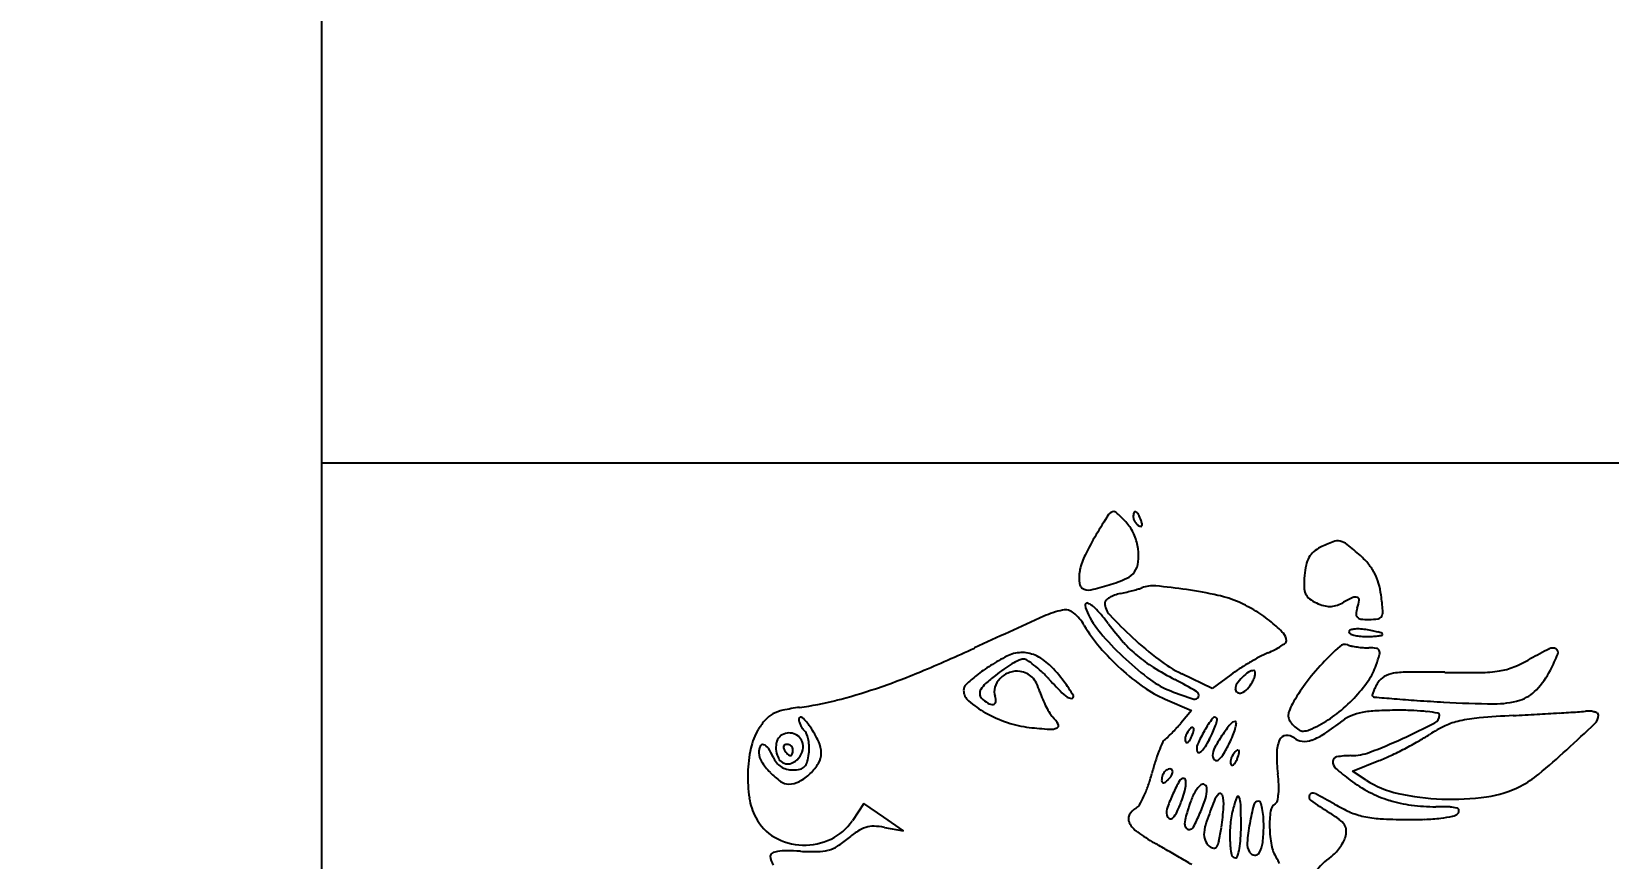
# Model space of a CAD drawing. Header units: millimetres. Extents: x 56222 to 3066687, y -650199 to -121287.
# Drawn here: x 141939.056 to 141942.528, y -185299.365 to -185297.545 of the extents above; entities that cross this region are included whole.
import ezdxf
from ezdxf import colors
from ezdxf.entities.mleader import LeaderData, LeaderLine
from ezdxf.math import Vec2, Vec3

# ---------------------------------------------------------------- set-up
doc = ezdxf.new("R2010")
doc.units = ezdxf.units.MM
doc.header["$MEASUREMENT"] = 0
doc.layers.add('$TD_AUDIT_GENERATED_(A0BDF17)', color=32, linetype='Continuous', lineweight=30)
doc.layers.add('Text', color=7, linetype='Continuous', lineweight=15)
doc.styles.add('style4', font='ARIALN.TTF')

msp = doc.modelspace()

# ---------------------------------------------------------------- linework, layer by layer
at = {"layer": '$TD_AUDIT_GENERATED_(A0BDF17)', "linetype": 'Continuous', "lineweight": 25, "ltscale": 2}
for p, q in [((141939.694, -185271.9222, 0.5173), (141939.6939, -185302.8425, 0.5173)), ((141946.0105, -185298.4952, 0.5173), (141939.6939, -185298.4952, 0.5173)), ((141941.6554, -185298.9912, 0.5173), (141941.5887, -185298.9586, 0.5173)), ((141941.6966, -185298.9606, 0.5173), (141941.6554, -185298.9912, 0.5173)), ((141941.5521, -185299.0146, 0.5173), (141941.6101, -185299.0394, 0.5173)), ((141941.6101, -185299.0394, 0.5173), (141941.5866, -185299.0673, 0.5173)), ((141941.9644, -185299.1727, 0.5173), (141942.0227, -185299.1498, 0.5173)), ((141941.995, -185299.1927, 0.5173), (141941.9644, -185299.1727, 0.5173)), ((141940.8886, -185299.2441, 0.5173), (141940.8632, -185299.2821, 0.5173)), ((141940.9323, -185299.2743, 0.5173), (141940.8886, -185299.2441, 0.5173)), ((141940.9759, -185299.3045, 0.5173), (141940.9323, -185299.2743, 0.5173)), ((141940.934, -185299.2967, 0.5173), (141940.9759, -185299.3045, 0.5173))]:
    msp.add_line(p, q, dxfattribs=at)
for centre, radius, start, end in [((141942.4894, -185299.293, 0.5173), 1.2637, 147.1866, 149.5284), ((141941.4394, -185298.616, 0.5173), 0.0143, 90.0021, 147.1866), ((141941.4394, -185298.6081, 0.5173), 0.00637, 51.1934, 90.0022), ((141941.3421, -185298.7291, 0.5173), 0.1617, 47.4684, 51.1934), ((141941.3382, -185298.7333, 0.5173), 0.1674, 43.0496, 47.4684), ((141941.5116, -185298.6134, 0.5173), 0.0297, 161.913, 180.0021), ((141941.4964, -185298.6134, 0.5173), 0.0146, 180.0021, 200.2997), ((141941.4861, -185298.6051, 0.5173), 0.00299, 66.1461, 161.9131), ((141941.4826, -185298.6132, 0.5173), 0.0118, 27.8609, 66.1461), ((141941.3844, -185298.6651, 0.5173), 0.1228, 20.9957, 27.8609), ((141941.2733, -185298.7939, 0.5173), 0.2562, 39.8381, 43.0497), ((141941.3993, -185298.6888, 0.5173), 0.0921, 22.1716, 39.8382), ((141941.5097, -185298.6085, 0.5173), 0.0288, 200.2996, 212.4983), ((141941.5121, -185298.607, 0.5173), 0.0315, 212.4982, 224.2183), ((141941.5072, -185298.6118, 0.5173), 0.0247, 224.2182, 238.2847), ((141941.4993, -185298.6244, 0.5173), 0.00985, 238.2846, 264.3897), ((141941.4986, -185298.6318, 0.5173), 0.00245, 264.3899, 337.3339), ((141941.4505, -185298.6397, 0.5173), 0.052, 12.6554, 20.9958), ((141941.4941, -185298.6299, 0.5173), 0.00735, 337.3338, 12.6553), ((141942.0256, -185299.0202, 0.5173), 0.7256, 149.5283, 153.5794), ((141941.3699, -185298.7008, 0.5173), 0.1239, 8.0291, 22.1717), ((141941.3826, -185298.699, 0.5173), 0.111, 353.1614, 8.0292), ((141941.9276, -185298.7469, 0.5173), 0.0747, 116.7183, 130.6528), ((141942.0319, -185298.9541, 0.5173), 0.3066, 111.0545, 116.7183), ((141941.9318, -185298.694, 0.5173), 0.028, 78.2778, 111.0544), ((141941.93, -185298.7028, 0.5173), 0.0369, 51.4573, 78.2779), ((141941.5334, -185299.2006, 0.5173), 0.6733, 48.2189, 51.4573), ((141941.5036, -185298.7608, 0.5173), 0.1427, 153.5794, 167.0997), ((141941.4427, -185298.7062, 0.5173), 0.0505, 326.3852, 353.1615), ((141942.0337, -185298.757, 0.5173), 0.1753, 167.5822, 175.2397), ((141941.9211, -185298.7322, 0.5173), 0.0601, 150.5646, 167.5822), ((141941.9092, -185298.7254, 0.5173), 0.0464, 130.6529, 150.5647), ((141941.8687, -185298.8254, 0.5173), 0.1702, 39.3907, 48.2189), ((141941.9116, -185298.7902, 0.5173), 0.1147, 27.5246, 39.3907), ((141941.4279, -185298.747, 0.5173), 0.0655, 175.95, 186.9941), ((141941.4503, -185298.7486, 0.5173), 0.088, 167.0998, 175.9501), ((141941.4088, -185298.7494, 0.5173), 0.0463, 186.9941, 199.8129), ((141941.306, -185298.3745, 0.5173), 0.4074, 287.4911, 293.3915), ((141941.4523, -185298.7126, 0.5173), 0.039, 293.3916, 326.3853), ((141942.112, -185298.7635, 0.5173), 0.2539, 175.2396, 180.9639), ((141941.9087, -185298.7916, 0.5173), 0.1179, 15.8422, 27.5245), ((141941.3751, -185298.7615, 0.5173), 0.0105, 199.813, 238.2847), ((141941.3828, -185298.749, 0.5173), 0.0252, 238.2847, 282.0328), ((141941.2967, -185298.3448, 0.5173), 0.4385, 282.0328, 287.4911), ((141941.4636, -185298.8494, 0.5173), 0.0677, 109.9443, 120.3464), ((141941.4763, -185298.8841, 0.5173), 0.1046, 102.4398, 109.9442), ((141941.302, -185298.0944, 0.5173), 0.7041, 282.4398, 283.6148), ((141941.3083, -185298.1203, 0.5173), 0.6774, 283.6149, 284.8245), ((141941.3266, -185298.1895, 0.5173), 0.6058, 284.8244, 285.9969), ((141941.4709, -185298.6926, 0.5173), 0.0825, 285.9968, 291.1001), ((141941.5251, -185298.8333, 0.5173), 0.0683, 84.8212, 111.1002), ((141941.421, -185299.9818, 0.5173), 1.2215, 81.6053, 84.8212), ((141941.4527, -185299.7676, 0.5173), 1.005, 77.6046, 81.6053), ((141941.6155, -185299.0265, 0.5173), 0.2463, 66.2286, 77.6046), ((141941.8973, -185298.7671, 0.5173), 0.0392, 180.9639, 203.7352), ((141941.8858, -185298.7721, 0.5173), 0.0266, 203.7353, 233.0666), ((141941.9712, -185298.8033, 0.5173), 0.0136, 71.5728, 114.6214), ((141941.8403, -185298.811, 0.5173), 0.189, 7.64, 15.8422), ((141941.2538, -185298.8897, 0.5173), 0.7808, 5.1672, 7.64), ((141941.3656, -185299.0104, 0.5173), 0.1959, 101.6213, 114.3576), ((141941.332, -185298.847, 0.5173), 0.0291, 50.3323, 101.6213), ((141941.2835, -185298.9055, 0.5173), 0.1051, 30.5731, 50.3323), ((141941.3799, -185298.807, 0.5173), 0.00439, 65.9854, 191.222), ((141941.45, -185298.7931, 0.5173), 0.0758, 191.222, 208.157), ((141941.3586, -185298.8548, 0.5173), 0.0567, 42.1883, 65.9854), ((141941.0522, -185299.1326, 0.5173), 0.4703, 37.1736, 42.1883), ((141941.4266, -185298.8021, 0.5173), 0.00726, 132.6695, 180.0022), ((141941.4585, -185298.8021, 0.5173), 0.0391, 180.0021, 223.069), ((141941.4521, -185298.8298, 0.5173), 0.0449, 120.3462, 132.6694), ((141941.5921, -185299.0796, 0.5173), 0.3042, 58.4007, 66.2286), ((141941.5826, -185299.0951, 0.5173), 0.3225, 50.9073, 58.4008), ((141941.9204, -185298.7261, 0.5173), 0.0842, 233.0667, 245.5066), ((141941.93, -185298.7051, 0.5173), 0.1073, 245.5067, 254.4184), ((141941.9149, -185298.7592, 0.5173), 0.0512, 254.4183, 269.9268), ((141941.9149, -185298.7645, 0.5173), 0.0458, 269.9269, 286.4794), ((141941.9072, -185298.7385, 0.5173), 0.073, 286.4794, 298.1572), ((141942.1455, -185299.1837, 0.5173), 0.432, 114.6215, 118.1571), ((141942.0372, -185298.8337, 0.5173), 0.065, 162.3933, 174.216), ((141941.8699, -185298.7806, 0.5173), 0.1105, 342.3933, 351.6649), ((141941.9737, -185298.7958, 0.5173), 0.00566, 351.6648, 71.5729), ((141942.0088, -185298.8214, 0.5173), 0.0227, 333.3926, 5.1672), ((141950.1036, -185318.3111, 0.5173), 21.3825, 114.35761, 114.80773), ((141941.6643, -185298.6805, 0.5173), 0.3373, 210.5731, 220.5855), ((141941.6008, -185298.7124, 0.5173), 0.2469, 208.1572, 221.1409), ((141941.9915, -185298.4203, 0.5173), 0.7085, 217.1736, 221.4794), ((141942.1428, -185298.1624, 0.5173), 0.9758, 223.069, 227.2543), ((141941.6029, -185299.0701, 0.5173), 0.2903, 43.8088, 50.9073), ((141941.9813, -185298.828, 0.5173), 0.00877, 174.2161, 225.9083), ((141941.9846, -185298.8245, 0.5173), 0.0136, 225.9082, 264.0003), ((141942.001, -185298.6686, 0.5173), 0.1704, 264.0003, 270.0022), ((141942.001, -185298.7081, 0.5173), 0.1309, 270.0021, 278.8039), ((141942.0194, -185298.8268, 0.5173), 0.0108, 278.804, 333.3926), ((141941.9234, -185298.4306, 0.5173), 0.6752, 221.141, 227.2688), ((141941.6723, -185298.7025, 0.5173), 0.2824, 221.4795, 230.0373), ((141942.0098, -185298.3063, 0.5173), 0.7799, 227.2543, 232.7905), ((141941.7406, -185298.7966, 0.5173), 0.121, 303.3869, 309.0979), ((141941.7949, -185298.8859, 0.5173), 0.0242, 0.0022, 43.8088), ((141941.8131, -185298.8859, 0.5173), 0.00596, 309.0978, 0.0021), ((141941.948, -185298.9109, 0.5173), 0.0171, 69.0085, 132.466), ((141941.9604, -185298.8662, 0.5173), 0.00384, 110.0781, 180.0021), ((141941.961, -185298.8662, 0.5173), 0.00447, 180.0022, 243.1539), ((141941.9725, -185298.8995, 0.5173), 0.0394, 97.3434, 110.0781), ((141941.9797, -185298.8291, 0.5173), 0.046, 243.1538, 254.5939), ((141941.9765, -185298.9306, 0.5173), 0.0707, 87.5109, 97.3433), ((141941.9874, -185298.8013, 0.5173), 0.0749, 254.5937, 264.0326), ((141941.9735, -185299.001, 0.5173), 0.1412, 81.6525, 87.511), ((141941.994, -185298.7384, 0.5173), 0.1381, 264.0326, 270.0021), ((141941.9493, -185299.1662, 0.5173), 0.3081, 78.9421, 81.6525), ((141941.994, -185298.5794, 0.5173), 0.2971, 270.0022, 272.7742), ((141941.9769, -185299.0246, 0.5173), 0.1638, 74.5938, 78.9421), ((141942.001, -185298.724, 0.5173), 0.1524, 272.7743, 277.3434), ((141941.9719, -185299.0427, 0.5173), 0.1827, 71.4884, 74.5938), ((141941.9999, -185298.7158, 0.5173), 0.1606, 277.3434, 280.749), ((141942.0292, -185298.8716, 0.5173), 0.00225, 0.0022, 71.4884), ((141942.0295, -185298.8716, 0.5173), 0.00194, 280.7489, 0.0021), ((141939.6897, -185295.7814, 0.5173), 3.4377, 292.6482, 294.8077), ((141941.4348, -185299.3658, 0.5173), 0.5023, 117.4227, 122.1546), ((141941.2365, -185298.9836, 0.5173), 0.0717, 91.7614, 117.4227), ((141941.3321, -185299.1398, 0.5173), 0.2344, 115.6782, 120.0631), ((141941.2397, -185298.9475, 0.5173), 0.021, 90.0022, 115.6783), ((141941.2365, -185298.9841, 0.5173), 0.0723, 66.2379, 91.7614), ((141941.2397, -185298.943, 0.5173), 0.0165, 57.656, 90.0021), ((141941.1465, -185299.09, 0.5173), 0.1906, 52.2697, 57.6561), ((141941.2211, -185299.019, 0.5173), 0.1105, 46.3871, 66.2378), ((141941.8181, -185298.5488, 0.5173), 0.5398, 220.5855, 227.6249), ((141941.919, -185298.4353, 0.5173), 0.6688, 227.2688, 233.3469), ((141941.6791, -185298.6943, 0.5173), 0.2931, 230.0373, 238.402), ((141941.723, -185298.684, 0.5173), 0.3057, 232.7905, 243.9317), ((141942.0334, -185299.4391, 0.5173), 0.5854, 117.8467, 120.3425), ((141941.8755, -185299.1402, 0.5173), 0.2474, 113.0963, 117.8468), ((141941.6868, -185298.6977, 0.5173), 0.2337, 293.0963, 297.3112), ((141941.7282, -185298.7779, 0.5173), 0.1434, 297.3112, 303.387), ((141942.4118, -185299.4176, 0.5173), 0.704, 132.4659, 136.8331), ((141941.9736, -185298.8441, 0.5173), 0.0544, 249.0085, 258.3761), ((141942.0012, -185298.7101, 0.5173), 0.1913, 258.3762, 262.0524), ((141942.0041, -185298.6895, 0.5173), 0.2121, 262.0524, 265.6621), ((141942.0006, -185298.7355, 0.5173), 0.1659, 265.6622, 270.0022), ((141942.0006, -185299.0297, 0.5173), 0.1282, 82.3734, 90.0022), ((141941.6119, -185298.7982, 0.5173), 0.4289, 340.7835, 344.017), ((141942.0166, -185298.9103, 0.5173), 0.00773, 23.3559, 82.3734), ((141942.0113, -185298.9125, 0.5173), 0.0135, 344.0171, 23.3559), ((141942.2003, -185298.6502, 0.5173), 0.3167, 292.1936, 299.5034), ((141942.7825, -185299.6792, 0.5173), 0.8655, 116.3652, 119.5034), ((141942.4051, -185298.9178, 0.5173), 0.0158, 60.9194, 116.3652), ((141942.0159, -185298.7516, 0.5173), 0.433, 332.6577, 337.8024), ((141942.4085, -185298.9118, 0.5173), 0.00892, 337.8024, 60.9194), ((141940.414, -185297.5172, 0.5173), 1.5568, 288.7435, 292.6482), ((141941.3278, -185299.2045, 0.5173), 0.3086, 128.3122, 134.0255), ((141941.3556, -185299.2398, 0.5173), 0.3535, 122.1546, 128.3122), ((141941.4404, -185299.2921, 0.5173), 0.4215, 128.4763, 132.2864), ((141941.3918, -185299.2309, 0.5173), 0.3433, 124.6567, 128.4763), ((141941.227, -185299.0067, 0.5173), 0.054, 109.4573, 135.4035), ((141941.3492, -185299.1693, 0.5173), 0.2684, 120.063, 124.6566), ((141941.2257, -185299.0029, 0.5173), 0.05, 81.9678, 109.4573), ((141941.2255, -185299.0041, 0.5173), 0.0512, 64.7383, 81.9679), ((141941.2301, -185298.9944, 0.5173), 0.0405, 44.186, 64.7384), ((141941.1254, -185299.1173, 0.5173), 0.2251, 46.7266, 52.2697), ((141941.0712, -185299.1749, 0.5173), 0.3042, 42.3037, 46.7266), ((141941.1072, -185299.1386, 0.5173), 0.2756, 36.3576, 46.3871), ((141941.8057, -185298.5624, 0.5173), 0.5214, 227.6249, 234.7477), ((141941.9483, -185298.2567, 0.5173), 0.8069, 238.4019, 242.3308), ((141941.9047, -185299.2411, 0.5173), 0.3492, 122.8209, 126.5635), ((141942.0436, -185299.4565, 0.5173), 0.6055, 120.3423, 122.8209), ((141941.794, -185299.0393, 0.5173), 0.1024, 124.505, 134.6889), ((141941.7471, -185298.9712, 0.5173), 0.0197, 90.0021, 124.505), ((141941.7471, -185298.9545, 0.5173), 0.00303, 19.0822, 90.0021), ((141941.7175, -185298.9549, 0.5173), 0.0333, 338.9645, 353.2954), ((141941.7387, -185298.9574, 0.5173), 0.0119, 353.2955, 19.0822), ((141942.3047, -185299.3172, 0.5173), 0.5572, 136.8331, 142.9073), ((141941.8835, -185298.8928, 0.5173), 0.1413, 324.8398, 340.7835), ((141942.0634, -185299.013, 0.5173), 0.0562, 98.8857, 120.7333), ((141942.0899, -185299.1823, 0.5173), 0.2276, 90.0388, 98.8857), ((141942.0927, -185303.313, 0.5173), 4.3583, 89.0066, 90.0388), ((141942.2207, -185295.9278, 0.5173), 3.0281, 269.0066, 270.4898), ((141942.2442, -185298.6724, 0.5173), 0.2833, 270.4898, 278.9238), ((141942.266, -185298.8114, 0.5173), 0.1427, 278.9238, 292.1936), ((141942.231, -185298.8628, 0.5173), 0.1908, 316.556, 332.6578), ((141940.558, -185297.9417, 0.5173), 1.1085, 284.062, 288.7435), ((141941.125, -185298.9948, 0.5173), 0.0169, 134.0255, 181.3715), ((141941.1397, -185298.9944, 0.5173), 0.0315, 181.3715, 229.7692), ((141941.161, -185299.0021, 0.5173), 0.0174, 148.6449, 183.4681), ((141941.1961, -185299.0235, 0.5173), 0.0585, 132.2865, 148.645), ((141941.2081, -185298.9973, 0.5173), 0.0323, 163.8675, 200.9958), ((141941.2214, -185299.0011, 0.5173), 0.0461, 135.4036, 163.8675), ((141941.2207, -185299.0036, 0.5173), 0.0537, 26.7895, 44.1861), ((141941.1506, -185299.0389, 0.5173), 0.1321, 17.9147, 26.7895), ((141941.4873, -185298.9301, 0.5173), 0.2217, 197.9147, 202.4987), ((141941.928, -185298.3952, 0.5173), 0.8543, 222.3037, 225.4867), ((141941.0149, -185299.2066, 0.5173), 0.3903, 30.8689, 36.3577), ((141941.6538, -185298.7773, 0.5173), 0.2581, 234.7478, 246.7997), ((141941.6308, -185298.8226, 0.5173), 0.186, 233.347, 249.1001), ((141941.9691, -185297.9367, 0.5173), 1.1343, 249.1001, 251.8041), ((141941.0208, -185300.0258, 0.5173), 1.1906, 59.7189, 62.3308), ((141941.6163, -185299.0059, 0.5173), 0.00964, 339.8842, 59.7189), ((141941.7259, -185298.9914, 0.5173), 0.0192, 144.8608, 180.0021), ((141941.7163, -185298.9914, 0.5173), 0.00967, 180.0021, 237.1025), ((141941.7939, -185299.0393, 0.5173), 0.1024, 134.6888, 144.8609), ((141941.7073, -185298.9675, 0.5173), 0.0355, 291.8036, 317.0853), ((141941.6799, -185298.942, 0.5173), 0.0729, 317.0853, 331.8472), ((141941.6693, -185298.9363, 0.5173), 0.0849, 331.8472, 338.9645), ((141942.1225, -185299.1794, 0.5173), 0.3287, 142.9074, 151.9265), ((141941.7267, -185298.7824, 0.5173), 0.3331, 316.4377, 324.8399), ((141942.0823, -185299.0261, 0.5173), 0.0771, 158.2777, 164.0883), ((141942.0968, -185299.0319, 0.5173), 0.0927, 152.0778, 158.2777), ((141942.159, -185299.0649, 0.5173), 0.1632, 148.017, 152.0777), ((141942.056, -185299.0006, 0.5173), 0.0418, 120.7333, 148.017), ((141942.3089, -185298.9366, 0.5173), 0.0835, 286.6926, 316.556), ((141940.8131, -185299.519, 0.5173), 0.491, 97.7393, 102.0944), ((141940.647, -185298.297, 0.5173), 0.7423, 277.7392, 284.062), ((141941.274, -185298.8356, 0.5173), 0.2395, 229.7693, 240.6306), ((141941.1574, -185299.0023, 0.5173), 0.0137, 183.4681, 225.0021), ((141941.2037, -185298.956, 0.5173), 0.0792, 225.0021, 237.9141), ((141941.1714, -185299.0075, 0.5173), 0.0185, 237.9141, 275.9661), ((141941.1727, -185299.0193, 0.5173), 0.00656, 275.9662, 350.481), ((141941.1574, -185299.0168, 0.5173), 0.022, 350.481, 20.9957), ((141941.5038, -185298.9233, 0.5173), 0.2396, 202.4986, 206.8242), ((141941.4763, -185298.9372, 0.5173), 0.2087, 206.8241, 211.2302), ((141941.3501, -185298.9829, 0.5173), 0.0301, 225.4867, 261.3442), ((141941.3463, -185299.0085, 0.5173), 0.00421, 261.3441, 30.8689), ((141941.6175, -185299.0064, 0.5173), 0.00831, 251.8041, 339.8842), ((141941.7167, -185298.9909, 0.5173), 0.0102, 237.1024, 291.8036), ((141941.968, -185299.097, 0.5173), 0.1536, 151.9265, 158.6234), ((141941.7088, -185298.7653, 0.5173), 0.3579, 308.239, 316.4377), ((141942.011, -185299.0058, 0.5173), 0.003, 164.0883, 225.0021), ((141942.0132, -185299.0035, 0.5173), 0.00621, 225.0022, 265.0519), ((141943.118, -185286.2431, 0.5173), 12.8144, 265.05195, 265.24859), ((141942.3325, -185295.6935, 0.5173), 3.3314, 265.2487, 266.1134), ((141942.5291, -185292.7998, 0.5173), 6.2318, 266.11347, 266.65457), ((141942.2952, -185296.7996, 0.5173), 2.2252, 266.6546, 269.5073), ((141942.2778, -185298.8328, 0.5173), 0.1919, 269.5073, 286.6927), ((141940.7839, -185299.1585, 0.5173), 0.1493, 138.5551, 148.6288), ((141940.7153, -185299.098, 0.5173), 0.0578, 118.1032, 138.5551), ((141940.7279, -185299.1215, 0.5173), 0.0845, 102.0945, 118.1032), ((141940.7498, -185299.0584, 0.5173), 0.00459, 48.132, 178.1874), ((141940.7637, -185299.0589, 0.5173), 0.0184, 178.1873, 197.0524), ((141940.7929, -185299.0499, 0.5173), 0.049, 197.0525, 206.1527), ((141940.6831, -185299.1329, 0.5173), 0.1045, 33.4538, 48.1319), ((141941.2973, -185298.7942, 0.5173), 0.287, 240.6306, 251.142), ((141941.2776, -185298.852, 0.5173), 0.2259, 251.142, 263.7209), ((141941.3362, -185299.0221, 0.5173), 0.0449, 211.2302, 225.0022), ((141941.2485, -185299.1099, 0.5173), 0.0792, 30.5009, 45.0021), ((141941.2495, -185298.7821, 0.5173), 0.4415, 317.8246, 319.7682), ((141941.8975, -185299.2334, 0.5173), 0.299, 143.7814, 149.9532), ((141941.6612, -185299.0604, 0.5173), 0.00615, 45.0022, 143.7815), ((141941.5033, -185299.0174, 0.5173), 0.1689, 341.0743, 345.3256), ((141941.6625, -185299.0591, 0.5173), 0.00431, 345.3256, 45.0021), ((141941.7065, -185299.0777, 0.5173), 0.0138, 90.0022, 141.6659), ((141941.7065, -185299.0663, 0.5173), 0.00244, 354.8919, 90.0022), ((141941.6434, -185299.0607, 0.5173), 0.0658, 345.9947, 354.8919), ((141941.8497, -185299.0507, 0.5173), 0.0266, 158.6233, 183.146), ((141941.8429, -185299.0511, 0.5173), 0.0197, 183.1461, 212.9356), ((141941.8821, -185299.0257, 0.5173), 0.0665, 212.9356, 225.0021), ((141941.7786, -185298.854, 0.5173), 0.245, 297.3465, 308.2389), ((141941.5365, -185298.5387, 0.5173), 0.6624, 303.6431, 307.8175), ((141941.9932, -185299.1272, 0.5173), 0.0825, 112.2711, 127.8175), ((141942.0086, -185299.1648, 0.5173), 0.1231, 100.7511, 112.2712), ((141942.0288, -185299.2713, 0.5173), 0.2316, 92.7569, 100.751), ((141942.0644, -185300.0106, 0.5173), 0.9717, 90.0021, 92.757), ((141942.0644, -185299.8698, 0.5173), 0.831, 87.5693, 90.0022), ((141941.3219, -185297.4588, 0.5173), 1.8067, 294.6207, 297.1276), ((141942.0816, -185299.4639, 0.5173), 0.4246, 83.5485, 87.5693), ((141942.0724, -185299.5452, 0.5173), 0.5065, 80.8644, 83.5485), ((141942.1367, -185299.0493, 0.5173), 0.0197, 297.1277, 0.0021), ((141942.1522, -185299.0493, 0.5173), 0.00419, 0.0021, 80.8644), ((141942.2362, -185299.2188, 0.5173), 0.1605, 102.748, 114.936), ((141942.2694, -185299.3654, 0.5173), 0.3108, 94.777, 102.748), ((141942.4572, -185301.6126, 0.5173), 2.5658, 93.0923, 94.777), ((141941.0038, -185274.7092, 0.5173), 24.3768, 273.09235, 273.21542), ((141941.349, -185280.8547, 0.5173), 18.2216, 273.21549, 273.36859), ((141941.3116, -185280.2194, 0.5173), 18.8581, 273.36866, 273.49288), ((141940.1555, -185296.6221, 0.5173), 3.3868, 312.3371, 313.7674), ((141942.4076, -185298.176, 0.5173), 0.868, 273.493, 274.6556), ((141942.4841, -185299.1157, 0.5173), 0.0748, 86.4, 94.6557), ((141942.4863, -185299.0816, 0.5173), 0.0407, 73.3777, 86.4001), ((141942.4915, -185299.064, 0.5173), 0.0222, 55.6354, 73.3779), ((141942.4807, -185299.0495, 0.5173), 0.0255, 313.7674, 0.0021), ((141942.5014, -185299.0495, 0.5173), 0.00475, 0.002, 55.6353), ((141940.7729, -185299.1519, 0.5173), 0.1364, 148.6288, 167.6006), ((141940.7222, -185299.1162, 0.5173), 0.0268, 135.0021, 168.5706), ((141940.7227, -185299.1167, 0.5173), 0.0276, 104.7329, 135.0022), ((141940.724, -185299.1215, 0.5173), 0.0326, 77.9908, 104.733), ((141940.724, -185299.1215, 0.5173), 0.0326, 51.2522, 77.9909), ((141940.7271, -185299.1177, 0.5173), 0.0276, 20.9958, 51.2522), ((141940.7986, -185299.0471, 0.5173), 0.0554, 206.1526, 214.8532), ((141940.7902, -185299.053, 0.5173), 0.0451, 214.8532, 225.0021), ((141940.7434, -185299.0998, 0.5173), 0.0211, 20.0867, 45.0021), ((141940.6891, -185299.1196, 0.5173), 0.0789, 10.7531, 20.0867), ((141940.5391, -185299.228, 0.5173), 0.2772, 25.524, 33.4538), ((141941.3839, -185297.8853, 0.5173), 1.1985, 263.7209, 265.8735), ((141941.3002, -185299.0463, 0.5173), 0.0345, 265.8736, 293.7493), ((141941.3118, -185299.0726, 0.5173), 0.00573, 293.7494, 30.5008), ((141941.5193, -185299.0589, 0.5173), 0.0549, 305.7854, 313.8962), ((141941.2933, -185298.824, 0.5173), 0.3809, 313.8963, 315.8386), ((141941.2588, -185298.7905, 0.5173), 0.429, 315.8385, 317.8246), ((141941.6131, -185299.1029, 0.5173), 0.0173, 173.2552, 189.3898), ((141941.6201, -185299.1037, 0.5173), 0.0243, 159.5889, 173.2552), ((141941.6266, -185299.1061, 0.5173), 0.0313, 148.2848, 159.589), ((141941.7005, -185299.1518, 0.5173), 0.1181, 141.3217, 148.2846), ((141941.5883, -185299.0917, 0.5173), 0.0223, 314.9425, 330.7925), ((141941.5609, -185299.0764, 0.5173), 0.0537, 330.7924, 339.0086), ((141941.6114, -185299.0805, 0.5173), 0.00403, 61.7307, 141.3216), ((141941.4963, -185299.0516, 0.5173), 0.1229, 339.0086, 345.7801), ((141941.6113, -185299.0807, 0.5173), 0.00432, 345.7802, 61.7307), ((141941.9034, -185299.2369, 0.5173), 0.3058, 149.9532, 156.2794), ((141941.3743, -185298.9606, 0.5173), 0.3099, 332.5734, 335.9403), ((141941.4962, -185299.015, 0.5173), 0.1764, 335.9402, 341.0742), ((141941.9509, -185299.2775, 0.5173), 0.3292, 146.2324, 151.7285), ((141942.0053, -185299.3139, 0.5173), 0.3946, 141.6658, 146.2324), ((141941.454, -185298.994, 0.5173), 0.2669, 334.912, 338.7929), ((141941.594, -185299.0483, 0.5173), 0.1167, 338.7929, 345.9946), ((141941.8196, -185299.1113, 0.5173), 0.017, 95.7125, 155.4461), ((141941.8204, -185299.1188, 0.5173), 0.0246, 50.312, 95.7124), ((141941.8811, -185299.0267, 0.5173), 0.0651, 225.0021, 237.987), ((141941.8563, -185299.0755, 0.5173), 0.0317, 230.3119, 265.2831), ((141941.8564, -185299.0662, 0.5173), 0.0185, 237.9871, 271.1177), ((141941.8561, -185299.0512, 0.5173), 0.0335, 271.1178, 293.3392), ((141941.7326, -185298.7649, 0.5173), 0.3453, 293.3392, 297.3465), ((141941.8321, -185298.9831, 0.5173), 0.1287, 289.5853, 303.6432), ((141941.6077, -185298.0827, 0.5173), 1.1205, 290.6514, 294.6207), ((141941.8841, -185298.7073, 0.5173), 0.4591, 299.4285, 303.0234), ((141942.2856, -185299.325, 0.5173), 0.2776, 114.9359, 123.0234), ((141940.9277, -185299.1859, 0.5173), 0.2949, 167.6006, 178.2618), ((141940.6939, -185299.1326, 0.5173), 0.0365, 157.0352, 180.0021), ((141940.6922, -185299.1326, 0.5173), 0.0348, 180.0021, 213.4018), ((141940.666, -185299.1208, 0.5173), 0.00624, 73.3837, 157.0353), ((141940.6624, -185299.133, 0.5173), 0.019, 33.3164, 73.3837), ((141940.5685, -185299.1947, 0.5173), 0.1313, 23.6904, 33.3164), ((141940.7461, -185299.121, 0.5173), 0.0513, 168.5706, 189.2542), ((141940.7435, -185299.1214, 0.5173), 0.0486, 189.2542, 210.5275), ((141940.7179, -185299.1201, 0.5173), 0.00647, 156.2055, 192.8338), ((141940.727, -185299.1181, 0.5173), 0.0157, 192.8337, 211.7196), ((141940.7169, -185299.1197, 0.5173), 0.00534, 114.8786, 156.2055), ((141940.7558, -185299.1003, 0.5173), 0.0496, 211.7197, 218.4798), ((141940.7191, -185299.1244, 0.5173), 0.0105, 90.0022, 114.8786), ((141940.7471, -185299.1072, 0.5173), 0.0385, 218.4797, 226.6439), ((141940.7191, -185299.1278, 0.5173), 0.0139, 68.6738, 90.0021), ((141940.7409, -185299.1137, 0.5173), 0.0295, 226.644, 235.4492), ((141940.7193, -185299.1272, 0.5173), 0.0133, 46.6439, 68.6737), ((141940.7198, -185299.1267, 0.5173), 0.0127, 23.9905, 46.6438), ((141940.7214, -185299.1311, 0.5173), 0.0101, 317.6504, 336.2054), ((141940.715, -185299.1283, 0.5173), 0.0171, 336.2054, 350.3439), ((141940.7206, -185299.1264, 0.5173), 0.0117, 0.0022, 23.9906), ((141940.7038, -185299.1264, 0.5173), 0.0285, 350.3439, 0.0021), ((141940.711, -185299.1157, 0.5173), 0.0443, 319.9116, 346.3548), ((141940.724, -185299.1188, 0.5173), 0.0309, 346.3549, 20.9957), ((141940.6441, -185299.1201, 0.5173), 0.1243, 344.874, 353.4829), ((141940.6716, -185299.123, 0.5173), 0.0967, 2.0561, 10.7531), ((141940.6697, -185299.123, 0.5173), 0.0986, 353.4829, 2.0561), ((141940.7517, -185299.1333, 0.5173), 0.0431, 329.1354, 0.0022), ((141940.7375, -185299.1333, 0.5173), 0.0573, 0.0021, 25.524), ((141941.8906, -185299.2637, 0.5173), 0.3773, 159.0639, 162.8082), ((141941.8823, -185299.2605, 0.5173), 0.3684, 155.906, 159.064), ((141941.5611, -185299.1168, 0.5173), 0.0165, 125.7854, 155.906), ((141941.6019, -185299.1047, 0.5173), 0.00599, 189.3899, 225.0022), ((141941.5997, -185299.107, 0.5173), 0.00282, 225.0021, 287.904), ((141941.5979, -185299.1013, 0.5173), 0.00881, 287.9041, 314.9426), ((141941.6442, -185299.123, 0.5173), 0.0227, 156.2794, 198.6739), ((141941.6256, -185299.1292, 0.5173), 0.00305, 198.6739, 287.2785), ((141941.6221, -185299.118, 0.5173), 0.0148, 287.2785, 315.2314), ((141941.5891, -185299.0853, 0.5173), 0.0612, 315.2313, 327.3765), ((141941.4796, -185299.0152, 0.5173), 0.1913, 327.3767, 332.5734), ((141941.6922, -185299.1384, 0.5173), 0.0355, 151.7287, 180.0021), ((141941.6349, -185299.1059, 0.5173), 0.0544, 308.6458, 329.1016), ((141941.4259, -185298.9808, 0.5173), 0.2979, 329.1016, 334.912), ((141941.8004, -185299.2017, 0.5173), 0.1181, 141.3217, 148.2846), ((141941.7113, -185299.1304, 0.5173), 0.00403, 61.7307, 141.3216), ((141941.5962, -185299.1016, 0.5173), 0.1229, 339.0086, 345.7801), ((141941.7112, -185299.1307, 0.5173), 0.00432, 345.7802, 61.7307), ((141941.8692, -185299.1339, 0.5173), 0.0715, 155.4461, 179.4971), ((141942.1492, -185299.1364, 0.5173), 0.3515, 179.4971, 186.8827), ((141941.858, -185299.0557, 0.5173), 0.0516, 265.283, 289.5853), ((141941.961, -185299.02, 0.5173), 0.1188, 270.0022, 290.6514), ((141941.6625, -185298.3147, 0.5173), 0.91, 295.1282, 297.279), ((141941.6611, -185298.312, 0.5173), 0.913, 297.279, 299.4285), ((141941.2897, -185297.867, 0.5173), 1.7028, 309.5846, 312.337), ((141940.803, -185299.0595, 0.5173), 0.1675, 213.4017, 223.8194), ((141940.7381, -185299.1203, 0.5173), 0.0539, 203.6904, 218.7781), ((141940.7283, -185299.1282, 0.5173), 0.0413, 218.7781, 237.1708), ((141940.7206, -185299.135, 0.5173), 0.022, 210.5276, 249.0086), ((141940.7286, -185299.1277, 0.5173), 0.0419, 237.1708, 255.4216), ((141940.7209, -185299.1342, 0.5173), 0.0228, 249.0085, 291.5628), ((141940.7323, -185299.1135, 0.5173), 0.0566, 255.4217, 270.0021), ((141940.7268, -185299.1342, 0.5173), 0.00464, 235.4493, 270.0021), ((141940.7268, -185299.136, 0.5173), 0.00285, 270.0021, 317.6504), ((141940.7148, -185299.1189, 0.5173), 0.0393, 291.5629, 319.9115), ((141940.7323, -185299.0942, 0.5173), 0.0759, 270.0021, 282.1777), ((141940.7442, -185299.1492, 0.5173), 0.0196, 282.1777, 315.4409), ((141940.7413, -185299.1464, 0.5173), 0.0236, 315.4409, 344.874), ((141940.6961, -185299.1, 0.5173), 0.1078, 313.5835, 329.1354), ((141942.0516, -185299.3135, 0.5173), 0.5458, 162.8082, 165.6472), ((141941.5637, -185299.1834, 0.5173), 0.0155, 101.8372, 135.0022), ((141941.5621, -185299.1756, 0.5173), 0.00754, 45.0021, 101.8372), ((141941.5641, -185299.1736, 0.5173), 0.0047, 357.0066, 45.0021), ((141941.6701, -185299.1384, 0.5173), 0.0134, 180.0021, 226.3246), ((141941.6651, -185299.1437, 0.5173), 0.00607, 226.3246, 308.6458), ((141941.7131, -185299.1528, 0.5173), 0.0173, 173.2552, 189.3898), ((141941.72, -185299.1537, 0.5173), 0.0243, 159.5889, 173.2552), ((141941.7019, -185299.1547, 0.5173), 0.00599, 189.3899, 225.0022), ((141941.7265, -185299.1561, 0.5173), 0.0313, 148.2848, 159.589), ((141941.6996, -185299.1569, 0.5173), 0.00282, 225.0021, 287.904), ((141941.6978, -185299.1512, 0.5173), 0.00881, 287.9041, 314.9426), ((141941.6883, -185299.1417, 0.5173), 0.0223, 314.9425, 330.7925), ((141941.6609, -185299.1264, 0.5173), 0.0537, 330.7924, 339.0086), ((141941.9314, -185299.1516, 0.5173), 0.0103, 99.599, 178.5467), ((141941.9411, -185299.1518, 0.5173), 0.02, 178.5467, 228.3021), ((141942.2341, -185298.823, 0.5173), 0.4604, 228.3021, 233.412), ((141941.961, -185299.3267, 0.5173), 0.1879, 90.0021, 99.5991), ((141941.8605, -185298.7368, 0.5173), 0.4437, 291.4473, 295.1281), ((141940.9293, -185299.1859, 0.5173), 0.2964, 178.2619, 188.9055), ((141940.8028, -185299.0598, 0.5173), 0.1672, 223.8194, 234.197), ((141940.7233, -185299.1699, 0.5173), 0.0314, 234.197, 270.0022), ((141940.7233, -185299.1521, 0.5173), 0.0492, 270.0022, 298.1739), ((141940.6945, -185299.0983, 0.5173), 0.1102, 298.174, 313.5834), ((141941.2716, -185299.1205, 0.5173), 0.2574, 335.2929, 340.9824), ((141941.1978, -185299.095, 0.5173), 0.3355, 340.9824, 345.6472), ((141941.5753, -185299.1934, 0.5173), 0.031, 158.3441, 180.0021), ((141941.5518, -185299.1934, 0.5173), 0.00748, 180.0022, 212.4821), ((141941.548, -185299.1958, 0.5173), 0.00295, 212.4821, 277.2266), ((141941.5726, -185299.1923, 0.5173), 0.0281, 135.0022, 158.3441), ((141941.5471, -185299.1891, 0.5173), 0.00966, 277.2265, 307.2086), ((141941.5168, -185299.1492, 0.5173), 0.0598, 307.2085, 315.0021), ((141941.525, -185299.1574, 0.5173), 0.0482, 315.0021, 324.5618), ((141941.5407, -185299.1686, 0.5173), 0.0289, 324.5617, 338.5892), ((141941.5517, -185299.1729, 0.5173), 0.017, 338.5892, 357.0067), ((141941.9419, -185299.3944, 0.5173), 0.4104, 150.8194, 155.2497), ((141941.593, -185299.1996, 0.5173), 0.0108, 90.0021, 150.8194), ((141941.593, -185299.1929, 0.5173), 0.00414, 13.0754, 90.0022), ((141941.5149, -185299.1948, 0.5173), 0.0831, 345.1238, 355.4493), ((141941.5669, -185299.199, 0.5173), 0.0309, 355.4492, 13.0755), ((141941.6617, -185299.2422, 0.5173), 0.0498, 128.3804, 150.5936), ((141941.6353, -185299.2089, 0.5173), 0.00734, 54.7339, 128.3804), ((141941.6332, -185299.2119, 0.5173), 0.011, 0.0021, 54.7338), ((141941.4956, -185299.2153, 0.5173), 0.3068, 2.3975, 6.8827), ((141941.6437, -185299.209, 0.5173), 0.1586, 355.0462, 2.3974), ((141942.1448, -185298.9432, 0.5173), 0.3106, 233.4121, 242.569), ((141942.1095, -185299.018, 0.5173), 0.2089, 236.7683, 257.6931), ((141942.2279, -185298.9991, 0.5173), 0.2326, 277.9113, 297.3465), ((141942.2314, -185299.0059, 0.5173), 0.225, 297.3466, 309.5845), ((141940.7768, -185299.2098, 0.5173), 0.1422, 188.9055, 207.3465), ((141941.3098, -185299.138, 0.5173), 0.2154, 329.6646, 335.2929), ((141941.8674, -185299.3601, 0.5173), 0.3285, 155.2496, 160.8106), ((141941.3283, -185299.1453, 0.5173), 0.2761, 335.1456, 340.9058), ((141941.328, -185299.1452, 0.5173), 0.2764, 340.9059, 345.1238), ((141942.3293, -185299.492, 0.5173), 0.7639, 160.7835, 163.2474), ((141941.7416, -185299.2872, 0.5173), 0.1415, 150.5936, 160.7835), ((141941.3046, -185299.1251, 0.5173), 0.3533, 336.5746, 342.0646), ((141941.5727, -185299.2119, 0.5173), 0.0715, 342.0645, 0.0022), ((141942.7459, -185299.6669, 0.5173), 1.1673, 158.4845, 160.8211), ((141941.7007, -185299.2548, 0.5173), 0.0439, 133.764, 158.4845), ((141941.6736, -185299.2266, 0.5173), 0.00477, 15.4753, 133.764), ((141941.6034, -185299.2461, 0.5173), 0.0776, 355.8813, 15.4753), ((141941.9216, -185299.3132, 0.5173), 0.2272, 158.5971, 165), ((141941.7126, -185299.2313, 0.5173), 0.00278, 22.8551, 158.5971), ((141941.6744, -185299.2473, 0.5173), 0.0442, 1.3628, 22.8551), ((141941.7578, -185299.2495, 0.5173), 0.0107, 90.0022, 165.2918), ((141941.7578, -185299.2434, 0.5173), 0.0047, 19.119, 90.0022), ((141941.7888, -185299.2357, 0.5173), 0.0107, 301.7196, 346.8485), ((141941.693, -185299.2133, 0.5173), 0.1091, 346.8485, 355.0461), ((141941.8775, -185299.23, 0.5173), 0.00865, 147.1588, 234.7818), ((141941.8779, -185299.2303, 0.5173), 0.00922, 63.1068, 147.1587), ((141942.3336, -185298.5838, 0.5173), 0.7996, 234.7818, 238.2846), ((141941.5165, -185299.9429, 0.5173), 0.8082, 59.6301, 63.1068), ((141942.1259, -185298.9796, 0.5173), 0.2697, 242.569, 252.7502), ((141942.1318, -185298.9607, 0.5173), 0.2894, 252.7502, 262.5443), ((141942.1828, -185298.6819, 0.5173), 0.5529, 257.6931, 267.8125), ((141942.183, -185298.6761, 0.5173), 0.5587, 267.8126, 277.9112), ((141940.7442, -185299.2267, 0.5173), 0.1055, 207.3465, 240.2951), ((141941.4893, -185299.2781, 0.5173), 0.0182, 152.5753, 208.3189), ((141941.5053, -185299.2864, 0.5173), 0.0363, 119.2347, 152.5754), ((141941.477, -185299.2359, 0.5173), 0.0216, 299.2348, 329.6646), ((141941.5907, -185299.2638, 0.5173), 0.0355, 160.8106, 189.3409), ((141941.5663, -185299.2679, 0.5173), 0.0107, 189.3408, 240.4836), ((141941.5641, -185299.2717, 0.5173), 0.00634, 240.4837, 315.377), ((141941.5314, -185299.2394, 0.5173), 0.0523, 315.3768, 335.1456), ((141941.6634, -185299.2916, 0.5173), 0.0685, 163.2474, 177.6924), ((141941.1696, -185299.0667, 0.5173), 0.5004, 332.7588, 336.5745), ((141941.0949, -185299.2094, 0.5173), 0.5875, 351.4737, 355.8812), ((141941.9087, -185299.3097, 0.5173), 0.2139, 164.9999, 174.3818), ((141939.6697, -185299.295, 0.5173), 2.0495, 0.0021, 1.3627), ((141942.2575, -185299.3807, 0.5173), 0.5274, 165.2917, 169.8961), ((141941.6639, -185299.276, 0.5173), 0.104, 11.6083, 19.1189), ((141941.6242, -185299.2841, 0.5173), 0.1446, 4.4345, 11.6083), ((141941.494, -185299.2942, 0.5173), 0.2752, 0.0022, 4.4345), ((141942.0164, -185299.2922, 0.5173), 0.2344, 172.2641, 181.2099), ((141941.8061, -185299.2636, 0.5173), 0.0221, 121.7196, 172.2642), ((141941.7478, -185299.5317, 0.5173), 0.3147, 53.347, 58.2847), ((141942.0865, -185298.9701, 0.5173), 0.3193, 239.6302, 246.4418), ((141942.0236, -185299.1144, 0.5173), 0.1619, 246.4419, 257.7648), ((141942.0397, -185299.0405, 0.5173), 0.2375, 257.7648, 266.665), ((141942.1482, -185298.8349, 0.5173), 0.4163, 262.5444, 270.0021), ((141942.1094, -185298.8571, 0.5173), 0.4221, 272.0045, 276.7356), ((141942.1483, -185300.0921, 0.5173), 0.8409, 87.8639, 90.0021), ((141942.1221, -185298.9652, 0.5173), 0.3133, 276.7356, 281.6228), ((141942.1774, -185299.3118, 0.5173), 0.06, 73.1456, 87.8639), ((141942.1807, -185299.2499, 0.5173), 0.0226, 281.6229, 315.0021), ((141942.1931, -185299.26, 0.5173), 0.00591, 7.6255, 73.1456), ((141942.1911, -185299.2603, 0.5173), 0.00795, 315.0021, 7.6255), ((141940.7663, -185299.217, 0.5173), 0.1167, 295.3741, 326.1067), ((141941.0036, -185299.4992, 0.5173), 0.2329, 123.4925, 130.0809), ((141940.9123, -185299.3612, 0.5173), 0.0673, 106.8999, 123.4926), ((141940.9096, -185299.3522, 0.5173), 0.058, 88.6741, 106.8999), ((141940.9076, -185299.4378, 0.5173), 0.1436, 79.4201, 88.6741), ((141941.5254, -185299.2586, 0.5173), 0.0593, 208.3188, 234.2832), ((141941.7387, -185298.9619, 0.5173), 0.4246, 234.2832, 240.3563), ((141941.608, -185299.2894, 0.5173), 0.013, 177.6924, 219.0611), ((141941.6055, -185299.2914, 0.5173), 0.00985, 219.0611, 270.0022), ((141941.6055, -185299.2911, 0.5173), 0.0101, 270.0021, 332.7587), ((141941.6729, -185299.3119, 0.5173), 0.0353, 173.906, 201.0259), ((141941.7487, -185299.32, 0.5173), 0.1116, 160.8211, 173.9061), ((141940.9284, -185299.1845, 0.5173), 0.7558, 349.1143, 351.4736), ((141941.9574, -185299.3145, 0.5173), 0.2628, 174.3817, 182.4216), ((141941.3339, -185299.295, 0.5173), 0.3853, 356.0824, 0.0022), ((141942.1739, -185299.3658, 0.5173), 0.4425, 169.8961, 175.425), ((141941.4847, -185299.2942, 0.5173), 0.2844, 352.8186, 0.0021), ((141942.0166, -185299.2922, 0.5173), 0.2345, 181.2099, 190.7608), ((141941.9073, -185299.3174, 0.5173), 0.0475, 33.4059, 53.3471), ((141941.9271, -185299.3043, 0.5173), 0.0238, 2.3912, 33.4059), ((141941.9078, -185299.3051, 0.5173), 0.0431, 342.4728, 2.3912), ((141942.0943, -185298.1035, 0.5173), 1.176, 266.665, 269.3832), ((141942.0916, -185298.3497, 0.5173), 0.9298, 269.3832, 272.0045), ((141940.7574, -185299.2036, 0.5173), 0.1321, 240.2951, 268.133), ((141940.7576, -185299.1986, 0.5173), 0.1371, 268.133, 295.3742), ((141940.7911, -185299.2749, 0.5173), 0.0744, 284.991, 302.0592), ((141940.722, -185299.1645, 0.5173), 0.2046, 302.0593, 310.0808), ((141938.9854, -185303.8, 0.5173), 5.142, 60.0236, 60.3563), ((141937.5743, -185306.2465, 0.5173), 7.9662, 59.78387, 60.02359), ((141941.6697, -185299.3132, 0.5173), 0.0319, 201.0259, 230.312), ((141941.6637, -185299.3203, 0.5173), 0.0226, 230.312, 257.691), ((141941.6603, -185299.3361, 0.5173), 0.0064, 257.6909, 327.1724), ((141941.6362, -185299.3206, 0.5173), 0.0351, 327.1724, 349.1142), ((141941.9374, -185299.3154, 0.5173), 0.2429, 182.4217, 189.7253), ((141941.5605, -185299.3153, 0.5173), 0.1576, 343.515, 349.6974), ((141941.518, -185299.3076, 0.5173), 0.2007, 349.6972, 356.0825), ((141941.7665, -185299.3332, 0.5173), 0.0338, 175.4251, 211.7196), ((141941.7036, -185299.3218, 0.5173), 0.0638, 331.0331, 352.8185), ((141941.8651, -185299.3209, 0.5173), 0.0804, 190.7608, 211.9874), ((141941.8436, -185299.2741, 0.5173), 0.1147, 316.5828, 323.8329), ((141941.8435, -185299.274, 0.5173), 0.1148, 323.833, 331.0812), ((141941.8891, -185299.2992, 0.5173), 0.0628, 331.0812, 342.4727), ((141940.6897, -185299.3601, 0.5173), 0.00734, 117.075, 180.0667), ((141940.7125, -185299.3601, 0.5173), 0.0301, 180.0666, 219.435), ((141940.705, -185299.3901, 0.5173), 0.041, 99.3709, 117.0751), ((141940.7175, -185299.4656, 0.5173), 0.1175, 89.5022, 99.3709), ((141940.7136, -185299.9152, 0.5173), 0.5672, 86.4311, 89.5022), ((141940.78, -185298.8509, 0.5173), 0.4992, 266.4311, 270.7106), ((141940.7849, -185299.2519, 0.5173), 0.0982, 270.7107, 284.9909), ((141937.8063, -185305.8482, 0.5173), 7.5053, 59.5419, 59.78391), ((141941.7067, -185299.3549, 0.5173), 0.00876, 189.7254, 270.0021), ((141941.7067, -185299.3586, 0.5173), 0.00509, 270.0021, 343.5151), ((141941.7508, -185299.3429, 0.5173), 0.0153, 211.7197, 263.2241), ((141941.7502, -185299.3476, 0.5173), 0.0105, 263.2242, 331.0331), ((141941.7064, -185299.4201, 0.5173), 0.1068, 24.1668, 31.9874), ((141942.0065, -185299.4875, 0.5173), 0.1546, 125.1429, 143.7267), ((141941.8816, -185299.3101, 0.5173), 0.0624, 305.143, 316.5827)]:
    msp.add_arc(centre, radius, start, end, dxfattribs=at)

# ---------------------------------------------------------------- leaders
at = {"layer": 'Text', "color": 1, "lineweight": 0, "ltscale": 20}
ml = msp.add_multileader_mtext('Standard', dxfattribs=at)
ml.set_content('wooden frame', color=1, style='style4')
ml.set_leader_properties()
ml.build(insert=Vec2(0, 0))
ml.multileader.update_dxf_attribs({"dogleg_length": 2.0246, "arrow_head_size": 2})
ctx = ml.context
ctx.base_point, ctx.char_height, ctx.arrow_head_size, ctx.landing_gap_size, ctx.plane_origin = Vec3(141950.8583, -185296.1705, 0.2586), 3, 2, 0.4, Vec3(141883.8228, -185296.1705, 0.2586)
notes = []
notes.append((ctx, [(0, (1, 1, 0), (141948.8337, -185296.1705, 0.2586), (1, 0), 2.0246, [(0, [(141939.0557, -185296.2222, 0.2586)], 0, [])])]))
ctx.mtext.insert = Vec3(141951.2583, -185294.646, 0.2586)
for ctx, leaders in notes:
    for number, flags, end, landing, length, lines in leaders:
        leader = LeaderData()
        leader.index, (leader.has_last_leader_line, leader.has_dogleg_vector, leader.attachment_direction) = number, flags
        leader.last_leader_point, leader.dogleg_vector, leader.dogleg_length = Vec3(end), Vec3(landing), length
        for number, points, colour, breaks in lines:
            line = LeaderLine()
            line.index, line.vertices, line.color, line.breaks = number, Vec3.list(points), colors.encode_raw_color(colour), breaks
            leader.lines.append(line)
        ctx.leaders.append(leader)

doc.saveas('drawing.dxf')
